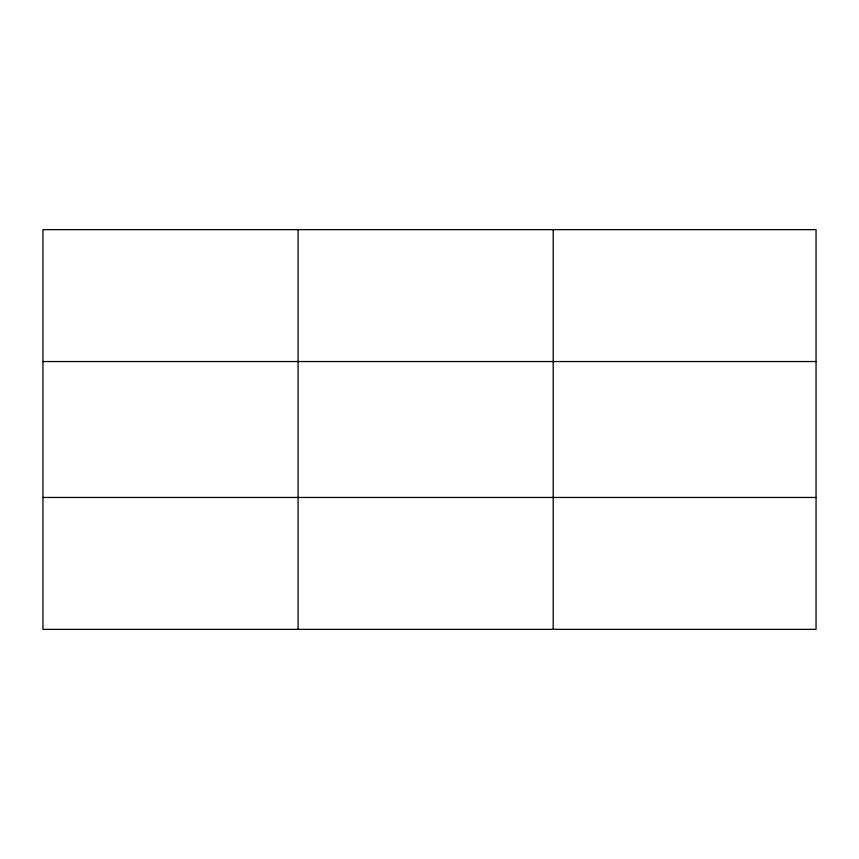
<?xml version="1.0" encoding="UTF-8"?>
<svg xmlns="http://www.w3.org/2000/svg" width="859" height="859" viewBox="0 0 859 859"><rect width="100%" height="100%" fill="white"/><g stroke="black" fill="none" stroke-linecap="round" stroke-linejoin="round"><path stroke-width="1.29" d="M298.073 229.643L298.073 629.357M553.196 229.643L553.196 629.357M816.05 497.458L816.05 629.357L42.95 629.357L42.95 229.643L816.05 229.643L816.05 497.458L42.95 497.458M42.95 361.542L816.05 361.542"/></g></svg>
